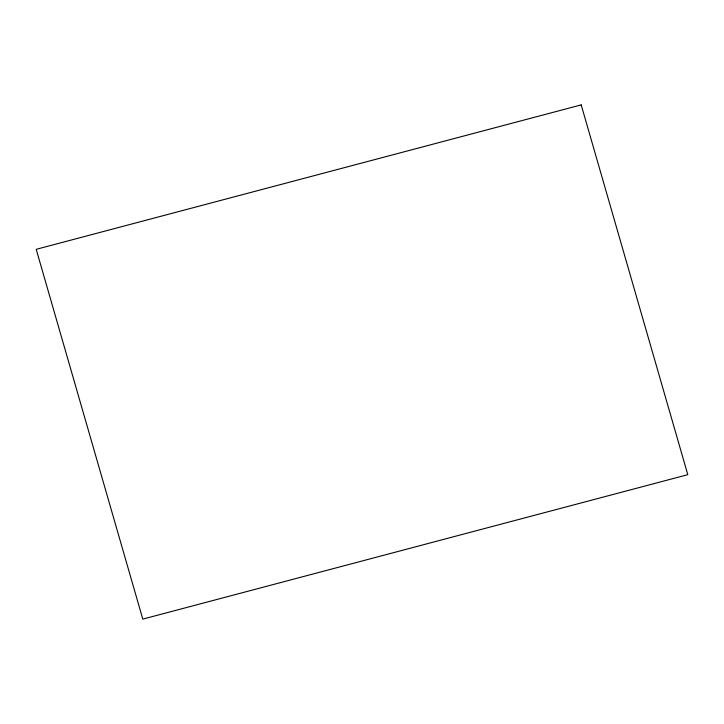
<?xml version="1.0" encoding="UTF-8"?>
<svg xmlns="http://www.w3.org/2000/svg" width="724" height="724" viewBox="0 0 724 724"><rect width="100%" height="100%" fill="white"/><g stroke="black" fill="none" stroke-linecap="round" stroke-linejoin="round"><path stroke-width="1.09" d="M581.2 104.89L36.2 249.328L142.8 619.111L687.8 474.673L581.2 104.89"/></g></svg>
